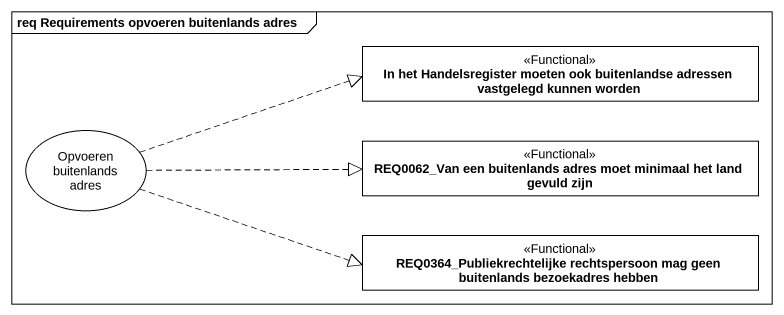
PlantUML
@startuml
mainframe req Requirements opvoeren buitenlands adres
allowmixing
hide circle
hide empty members
class "In het Handelsregister moeten ook buitenlandse adressen vastgelegd kunnen worden" as In_het_Handelsregister <<Functional>>
usecase "Opvoeren buitenlands adres" as Opvoeren_buitenlands_adres
class "REQ0062_Van een buitenlands adres moet minimaal het land gevuld zijn" as REQ0062_Van_een_buitenlands <<Functional>>
class "REQ0364_Publiekrechtelijke rechtspersoon mag geen buitenlands bezoekadres hebben" as REQ0364_Publiekrechtelijke <<Functional>>
Opvoeren_buitenlands_adres .right.|> In_het_Handelsregister
Opvoeren_buitenlands_adres .right.|> REQ0062_Van_een_buitenlands
Opvoeren_buitenlands_adres .right.|> REQ0364_Publiekrechtelijke
@enduml
